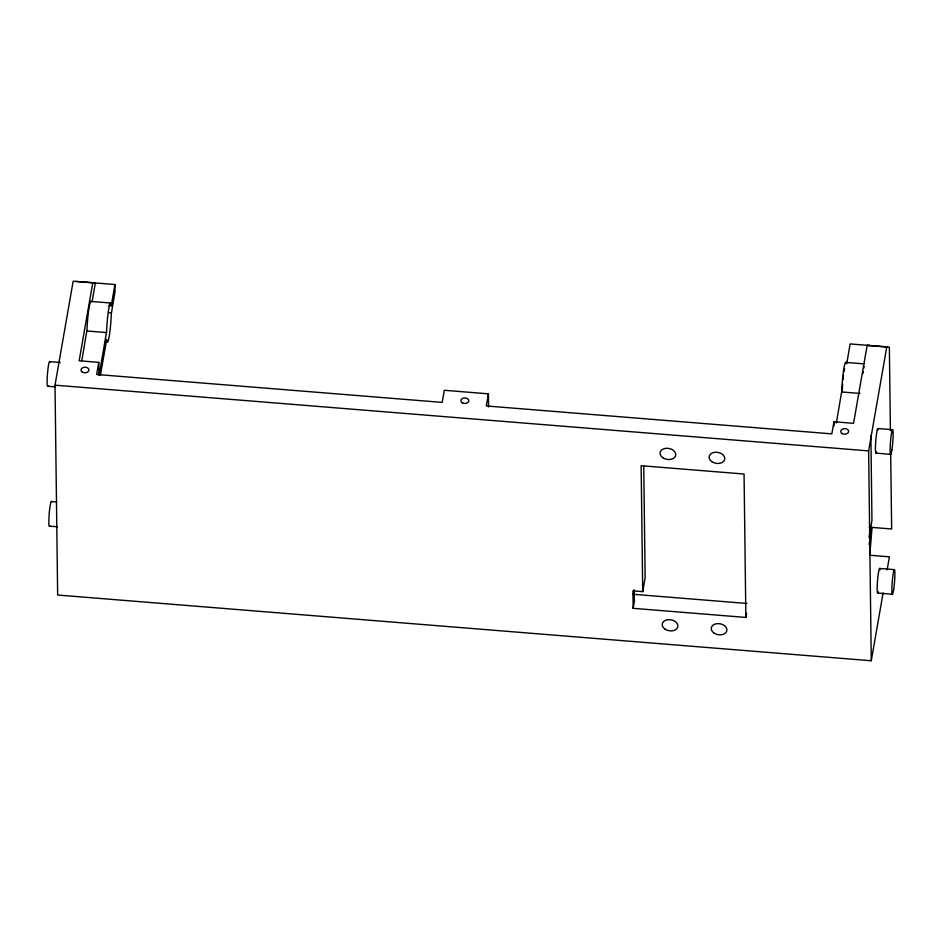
<?xml version="1.0" encoding="UTF-8"?>
<svg xmlns="http://www.w3.org/2000/svg" width="942" height="942" viewBox="0 0 942 942"><rect width="100%" height="100%" fill="white"/><g stroke="black" fill="none" stroke-linecap="round" stroke-linejoin="round"><path stroke-width="1.41" d="M81.801 360.645L86.994 329.959A19.758 1.837 -85.4 0 1 88.878 308.964A19.758 1.837 -85.4 0 1 91.303 301.911M99.181 374.94L106.599 331.537A19.758 1.837 -85.4 0 1 108.777 308.693A19.758 1.837 -85.4 0 1 111.203 305.184L111.25 305.797L108.448 305.573M75.749 281.375L114.959 284.543L115.042 291.549L111.309 313.827A19.758 1.837 -85.4 0 1 109.131 336.683A19.758 1.837 -85.4 0 1 106.705 340.192L106.658 339.567L100.405 375.399M836.343 423.029L841.795 390.93A19.758 1.837 -85.4 0 1 843.667 369.935A19.758 1.837 -85.4 0 1 846.093 362.882M883.101 592.918L871.268 660.754L57.65 595.026L55.013 385.172L73.158 281.246L95.354 282.965L92.139 301.381M92.763 282.835L79.152 360.774L98.757 362.352L98.922 374.951M98.757 362.352L96.649 374.48L442.187 402.399L444.306 390.271L488.415 393.838L488.58 406.944M111.25 305.797L114.959 284.543M488.415 393.838L486.296 405.955L831.833 433.873L833.953 421.745L853.558 423.335L867.158 345.384L869.76 345.526M746.594 613.277L745.864 617.434L633.13 608.32L634.343 601.396L634.202 589.739M633.13 608.32L632.918 590.834L642.715 591.623L645.14 577.776L643.739 466.502M846.693 363.777L850.155 343.936L889.366 347.103L890.414 430.718M871.268 660.754L868.63 450.9L886.763 346.974L867.158 345.384M868.983 537.411L871.951 520.408L870.891 435.734M869.077 544.405L872.045 527.402L869.796 555.25L889.401 556.828L887.14 569.828M90.879 301.416L110.485 303.006M845.681 362.399L863.885 363.871M108.53 312.567L111.333 312.791M86.97 330.995L106.576 332.573M841.771 391.966L859.975 393.438M49.608 361.622L60.3 362.482M877.92 428.528L892.627 429.717M55.013 385.172L868.63 450.9M47.618 386.232L55.637 386.879M875.942 453.149L890.637 454.338M869.242 527.179L891.65 528.98L890.673 451.242M51.363 501.521L56.708 501.956M879.675 568.438L894.382 569.627M49.373 526.131L57.403 526.778M877.697 593.048L892.392 594.237M633.048 594.261L746.829 603.457M833.953 421.745L834.011 425.949M745.864 617.434L744.062 474.026L641.137 465.713L642.715 591.623M633.636 597.829A9.879 6.971 -0.7 0 1 634.343 601.396M862.978 373.562A19.758 1.837 -85.4 0 1 863.272 371.513M863.885 368.051A19.758 1.837 -85.4 0 1 864.179 366.662M842.336 392.473A14.813 1.378 -85.4 0 1 842.607 384.324M842.972 379.697A14.813 1.378 -85.4 0 1 843.467 375.316M844.02 371.584A14.813 1.378 -85.4 0 1 844.585 368.887M49.573 525.989A12.352 1.142 -85.4 0 1 49.219 513.767A12.352 1.142 -85.4 0 1 51.527 501.686M48.018 385.643A12.352 1.142 -85.4 0 1 47.465 373.868A12.352 1.142 -85.4 0 1 49.902 362.234M876.566 451.83A12.352 1.142 -85.4 0 1 875.777 440.785A12.352 1.142 -85.4 0 1 878.333 429.905M878.321 591.741A12.352 1.142 -85.4 0 1 877.544 580.684A12.352 1.142 -85.4 0 1 880.087 569.804M713.883 632.977A7.901 5.546 9.9 0 0 726.765 631.022A7.901 5.546 9.9 0 0 716.591 623.722A7.901 5.546 9.9 0 0 713.883 632.977M664.875 629.021A7.901 5.546 9.9 0 0 677.757 627.066A7.901 5.546 9.9 0 0 667.584 619.765A7.901 5.546 9.9 0 0 664.875 629.021M711.74 461.592A7.901 5.546 9.9 0 0 724.622 459.637A7.901 5.546 9.9 0 0 714.436 452.337A7.901 5.546 9.9 0 0 711.74 461.592M662.721 457.635A7.901 5.546 9.9 0 0 675.602 455.681A7.901 5.546 9.9 0 0 665.429 448.38A7.901 5.546 9.9 0 0 662.721 457.635M82.613 372.267A3.956 2.791 -0.7 0 0 88.913 370.347A3.956 2.791 -0.7 0 0 83.449 367.462A3.956 2.791 -0.7 0 0 82.613 372.267M462.463 402.952A3.956 2.791 -0.7 0 0 468.763 401.033A3.956 2.791 -0.7 0 0 463.299 398.148A3.956 2.791 -0.7 0 0 462.463 402.952M842.313 433.638A3.956 2.791 -0.7 0 0 848.612 431.719A3.956 2.791 -0.7 0 0 843.149 428.834A3.956 2.791 -0.7 0 0 842.313 433.638M891.897 449.817A12.352 1.142 -85.4 0 0 892.792 429.882A12.352 1.142 -85.4 0 0 890.202 446.378A12.352 1.142 -85.4 0 0 891.897 449.817M893.652 589.727A12.352 1.142 -85.4 0 0 894.547 569.792A12.352 1.142 -85.4 0 0 891.968 586.289A12.352 1.142 -85.4 0 0 893.652 589.727"/></g></svg>
